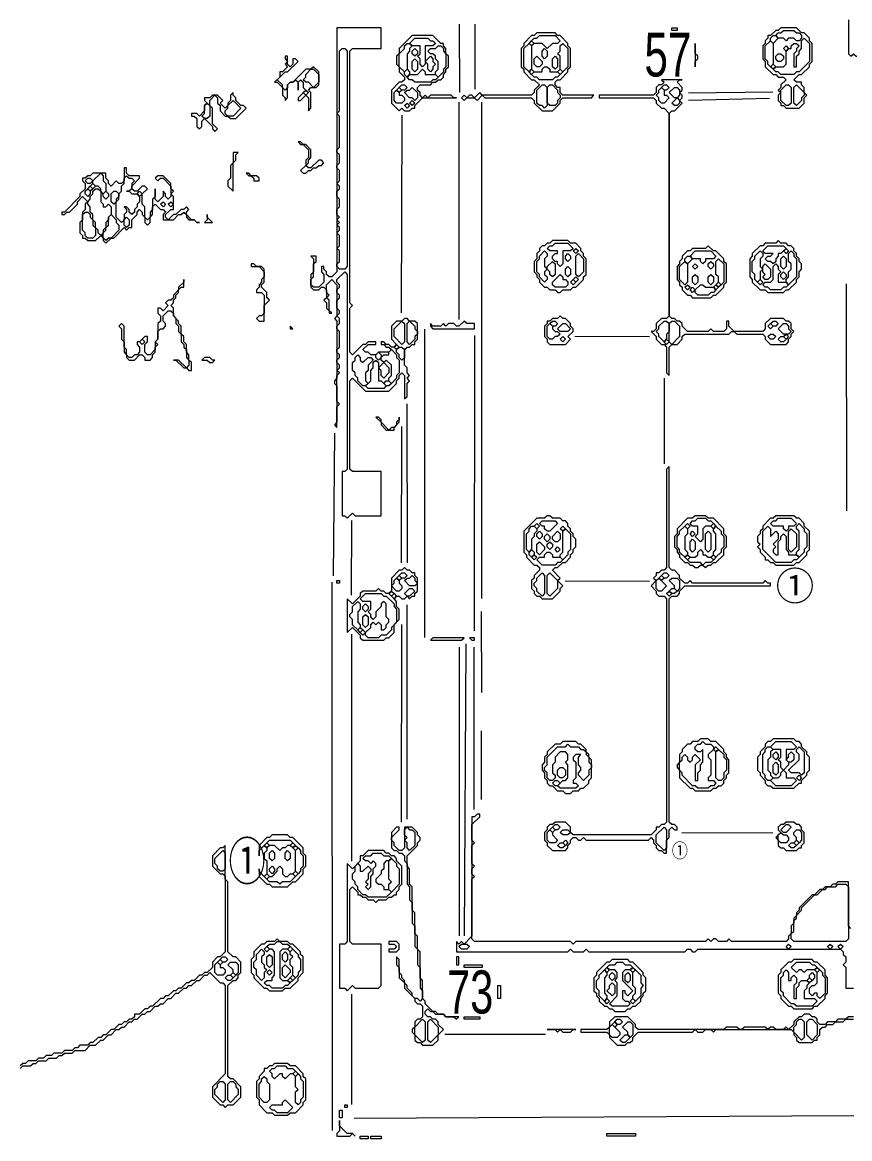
# Model space of a CAD drawing. Extents: x 10 to 1971, y 11 to 1392.
# Drawn here: x 317.8 to 636.5, y 372 to 802.1 of the extents above; entities that cross this region are included whole.
import ezdxf

# ---------------------------------------------------------------- set-up
doc = ezdxf.new("R2010")
doc.units = 0
for name, color, linetype, lineweight in [('OCR_TEXT', 6, 'Continuous', 0), ('TRACE_CURVE', 6, 'Continuous', 0), ('TRACE_STRAIGHT', 5, 'Continuous', 0), ('TRACE_TEXT_SYMBOL', 6, 'Continuous', 0)]:
    doc.layers.add(name, color=color, linetype=linetype, lineweight=lineweight)
doc.styles.add('wqy-unicode', font='wqy-unicode.lff')

msp = doc.modelspace()

# ---------------------------------------------------------------- linework, layer by layer
at = {"layer": 'TRACE_CURVE', "color": 6}
for points in [[(439, 800), (439, 706), (437, 704), (436, 704), (435, 705), (435, 706), (434, 707), (434, 708), (433, 708), (433, 706), (434, 705), (434, 702), (432, 700), (430, 700), (429, 701), (429, 703), (430, 704), (430, 709), (431, 710), (431, 712), (429, 712), (430, 711), (430, 706), (429, 705), (429, 700), (430, 699), (432, 699), (433, 700), (434, 700), (435, 699), (435, 696), (434, 695), (435, 694), (435, 692), (436, 691), (436, 690), (437, 690), (436, 691), (436, 695), (435, 696), (436, 697), (435, 698), (435, 701), (437, 703), (439, 701), (439, 689), (438, 688), (439, 687), (439, 665), (438, 664), (438, 663), (439, 662), (439, 648), (438, 647), (439, 646), (439, 654), (440, 655), (439, 656), (439, 666), (440, 667), (439, 668), (440, 669), (440, 670), (439, 671)], [(469, 679), (470, 680), (470, 686), (469, 687), (467, 687), (466, 688), (465, 688), (464, 687), (462, 687), (460, 685), (460, 680), (462, 678), (461, 677), (460, 677), (459, 678), (458, 678), (457, 679), (456, 679), (456, 678), (457, 678), (458, 677), (459, 677), (460, 676), (459, 675), (455, 675), (454, 674), (452, 674), (451, 675), (450, 675), (449, 676), (451, 678), (454, 678), (454, 679), (451, 679), (450, 678), (449, 678), (445, 674), (444, 675), (444, 692), (445, 693), (444, 694), (444, 791), (445, 792), (456, 792), (456, 800), (439, 800)], [(636, 803), (636, 790), (637, 789), (638, 790), (639, 789), (640, 789), (641, 790), (642, 789), (643, 790), (647, 790), (647, 791), (650, 794), (652, 794), (653, 795), (654, 794), (656, 794), (657, 795), (657, 802), (655, 804)], [(564, 780), (565, 779), (564, 778), (563, 778), (562, 777), (562, 775), (561, 774), (540, 774), (540, 773), (561, 773), (562, 772), (562, 771), (564, 769), (565, 769), (567, 767), (567, 689), (566, 688), (564, 688), (562, 686), (562, 684), (561, 683), (560, 683), (562, 681), (562, 680), (564, 678), (565, 678), (566, 677), (566, 667), (567, 666), (567, 677), (568, 678), (570, 678), (572, 680), (572, 681), (573, 682), (590, 682), (591, 683), (592, 683), (593, 682), (603, 682), (604, 681), (604, 680), (606, 678), (612, 678), (613, 679), (613, 680), (614, 681), (614, 682), (615, 683), (614, 684), (614, 686), (613, 687), (612, 687), (611, 688), (606, 688), (604, 686), (604, 684), (603, 683), (592, 683), (590, 685), (590, 687), (589, 687), (589, 684), (588, 683)], [(588, 683), (584, 683), (583, 684), (582, 683), (574, 683), (572, 685), (572, 686), (571, 687), (570, 687), (569, 688), (568, 688), (567, 689), (567, 767), (568, 768), (569, 768), (572, 771), (571, 772), (572, 773), (572, 774), (571, 775), (572, 776), (572, 777), (570, 779), (571, 780), (572, 780), (564, 780)], [(439, 671), (439, 672), (440, 673), (440, 674), (439, 675), (439, 676), (440, 677), (440, 683), (439, 684), (439, 685), (440, 686), (440, 688), (439, 689), (440, 690), (440, 691), (439, 692), (439, 695), (440, 696), (440, 697), (439, 698), (439, 699), (440, 700), (440, 701), (439, 702), (439, 703), (442, 706), (443, 705), (443, 630), (442, 629), (441, 629), (441, 612), (442, 612), (443, 611), (445, 613), (446, 612), (456, 612), (456, 629), (445, 629), (444, 630), (444, 664), (445, 665), (450, 660), (459, 660), (462, 663), (462, 664), (463, 665), (463, 666), (464, 667), (465, 666), (465, 657), (466, 658), (466, 663), (467, 664), (466, 665), (467, 666), (466, 667), (466, 669), (465, 670), (465, 676), (466, 677), (467, 677), (468, 678), (469, 678), (469, 679)], [(567, 631), (566, 630), (566, 592), (565, 591), (564, 591), (563, 590), (562, 590), (562, 589), (561, 588), (562, 587), (560, 585), (562, 583), (562, 582), (563, 581), (565, 581), (566, 580), (566, 494), (565, 493), (564, 493), (563, 492), (562, 492), (562, 491), (560, 489), (530, 489), (529, 490), (529, 492), (527, 494), (523, 494), (522, 493), (521, 493), (520, 492), (520, 491), (519, 490), (519, 487), (520, 486), (520, 485), (522, 483), (527, 483), (528, 484), (528, 485), (529, 486), (529, 487), (530, 488), (531, 488), (532, 487), (533, 487), (534, 488), (535, 487), (559, 487), (560, 488), (561, 487), (561, 486), (562, 485), (562, 484), (563, 483), (564, 483), (565, 482), (566, 482), (566, 487), (567, 488), (567, 491), (568, 492), (569, 491), (570, 491)], [(570, 491), (570, 492), (569, 493), (568, 493), (567, 494), (567, 580), (568, 581), (570, 581), (571, 582), (571, 583), (573, 585), (606, 585), (606, 586), (605, 586), (604, 587), (603, 586), (576, 586), (575, 587), (574, 586), (573, 586), (571, 588), (571, 589), (569, 591), (568, 591), (567, 592), (567, 631)], [(492, 486), (491, 487), (491, 493), (494, 496), (494, 497), (493, 497), (492, 496), (491, 496), (491, 450), (488, 447), (487, 448), (486, 447), (485, 448), (485, 444), (528, 444), (529, 445), (530, 444), (534, 444), (535, 445), (536, 444), (573, 444), (574, 445), (575, 445), (576, 444), (577, 444), (578, 445), (633, 445), (634, 444), (634, 443), (635, 442), (635, 440), (634, 439), (635, 438), (635, 430), (638, 430)], [(462, 492), (460, 490), (460, 484), (461, 483), (462, 483), (463, 482), (464, 482), (465, 481), (465, 479), (466, 478), (466, 470), (467, 469), (467, 464), (468, 463), (468, 455), (469, 454), (469, 446), (470, 445), (470, 439), (471, 438), (471, 430), (472, 429), (472, 426), (471, 425), (470, 426), (469, 426), (468, 427), (468, 428), (466, 430), (466, 431), (465, 432), (465, 433), (464, 434), (464, 435), (463, 436), (463, 441), (462, 442), (462, 439), (463, 438), (463, 434), (465, 432), (465, 430), (469, 426), (469, 425), (470, 424), (471, 424), (472, 423), (472, 419), (471, 418), (470, 418), (469, 417), (469, 415), (468, 414), (468, 413), (469, 412), (469, 410), (470, 409), (471, 409), (472, 408), (476, 408), (478, 410), (478, 412), (480, 414), (478, 416)], [(478, 416), (478, 417), (477, 418), (476, 418), (475, 419), (474, 419), (473, 420), (473, 421), (474, 422), (475, 421), (476, 421), (477, 420), (480, 420), (481, 419), (484, 419), (485, 418), (486, 419), (481, 419), (480, 420), (478, 420), (477, 421), (476, 421), (473, 424), (473, 425), (472, 426), (472, 433), (471, 434), (471, 444), (470, 445), (470, 450), (469, 451), (469, 459), (468, 460), (468, 469), (467, 470), (467, 476), (466, 477), (466, 481), (470, 485), (470, 486), (471, 487), (471, 488), (470, 489), (470, 490), (468, 492), (465, 492), (465, 484), (464, 483), (463, 483), (461, 485), (461, 486), (460, 487), (460, 488), (463, 491), (463, 492), (462, 492)], [(396, 485), (395, 484), (394, 484), (391, 481), (391, 477), (394, 474), (395, 474), (396, 473), (396, 444), (394, 442), (393, 442), (391, 440), (391, 438), (389, 436), (388, 436), (387, 435), (386, 435), (384, 433), (383, 433), (382, 432), (381, 432), (379, 430), (378, 430), (377, 429), (376, 429), (374, 427), (373, 427), (372, 426), (371, 426), (368, 423), (367, 423), (366, 422), (365, 422), (363, 420), (361, 420), (361, 419), (360, 418), (359, 418), (358, 417), (357, 417), (356, 416), (355, 416), (353, 414), (352, 414), (350, 412), (349, 412), (348, 411), (347, 411), (345, 409), (344, 409), (343, 408), (340, 408), (339, 407), (338, 407), (337, 406), (334, 406), (333, 405), (330, 405), (329, 404), (327, 404), (326, 403), (324, 403), (323, 402), (320, 402)], [(396, 431), (396, 397), (391, 392), (391, 388), (394, 385), (395, 385), (396, 384), (397, 385), (399, 385), (402, 388), (402, 392), (399, 395), (398, 395), (397, 396), (397, 431), (399, 433), (400, 433), (401, 434), (401, 435), (402, 436), (402, 440), (400, 442), (399, 442), (397, 444), (397, 471), (396, 472), (396, 485)], [(637, 453), (636, 454), (636, 471), (632, 471), (631, 470), (630, 470), (629, 469), (627, 469), (626, 468), (625, 468), (623, 466), (622, 466), (617, 461), (617, 460), (616, 459), (616, 458), (615, 457), (615, 455), (614, 454), (614, 451), (613, 450), (613, 449), (612, 448), (591, 448), (590, 449), (589, 448), (586, 448), (585, 449), (584, 449), (583, 448), (582, 449), (581, 448), (531, 448), (530, 447), (529, 448), (492, 448), (491, 449), (491, 472), (492, 473), (491, 474), (491, 476), (492, 477), (491, 478), (491, 485), (492, 486)], [(317, 399), (318, 400), (321, 400), (322, 401), (323, 401), (324, 402), (327, 402), (328, 403), (331, 403), (332, 404), (333, 404), (334, 405), (337, 405), (338, 406), (342, 406), (344, 408), (346, 408), (348, 410), (349, 410), (351, 412), (352, 412), (354, 414), (355, 414), (356, 415), (357, 415), (359, 417), (360, 417), (361, 418), (362, 418), (364, 420), (365, 420), (366, 421), (367, 421), (369, 423), (370, 423), (371, 424), (372, 424), (374, 426), (375, 426), (377, 428), (378, 428), (380, 430), (381, 430), (382, 431), (383, 431), (385, 433), (386, 433), (388, 435), (389, 435), (390, 436), (394, 432), (395, 432), (396, 431)], [(604, 415), (596, 415), (595, 414), (594, 414), (593, 415), (589, 415), (588, 414), (555, 414), (554, 415), (554, 416), (551, 419), (546, 419), (544, 417), (544, 415), (543, 414), (533, 414), (533, 413), (543, 413), (544, 412), (544, 411), (547, 408), (550, 408), (551, 409), (552, 409), (553, 410), (553, 411), (555, 413), (576, 413), (577, 414), (578, 413), (580, 413), (581, 414), (583, 414), (584, 413), (585, 414), (614, 414), (615, 413), (615, 412), (616, 411), (616, 410), (617, 409), (622, 409), (623, 410), (624, 410), (624, 411), (625, 412), (625, 414), (626, 415), (627, 415), (628, 416), (630, 416), (631, 417), (634, 417), (635, 418), (638, 418)], [(638, 419), (636, 419), (635, 418), (632, 418), (631, 417), (628, 417), (627, 416), (625, 416), (624, 417), (624, 418), (623, 419), (622, 419), (621, 420), (619, 420), (618, 419), (617, 419), (615, 417), (615, 416), (613, 414), (612, 415), (611, 414), (608, 414), (607, 415), (606, 415), (605, 414), (604, 415)], [(320, 402), (319, 401), (318, 401), (317, 400)]]:
    msp.add_lwpolyline(points, dxfattribs=at)
for points in [[(440, 791), (441, 792), (442, 792), (443, 791), (443, 708), (442, 707), (440, 707), (439, 708), (439, 709), (440, 710), (440, 714), (439, 715), (440, 716), (440, 720), (439, 721), (440, 722), (440, 723), (439, 724), (440, 725), (439, 726), (440, 727), (439, 728), (439, 730), (440, 731), (440, 734), (439, 735), (439, 737), (440, 738), (440, 739), (439, 740), (440, 741), (440, 745), (439, 746), (439, 747), (440, 748), (440, 751), (439, 752), (439, 753), (440, 754), (440, 766), (439, 767), (440, 768)], [(563, 776), (564, 777), (565, 776), (565, 774), (566, 774), (567, 773), (565, 771), (564, 771), (563, 772), (563, 773), (562, 774), (563, 775)], [(564, 777), (565, 778), (566, 778), (567, 777), (566, 776), (565, 776)], [(569, 777), (570, 777), (571, 776), (571, 774), (570, 773), (569, 773), (567, 775)], [(570, 773), (571, 772), (571, 771), (570, 770), (569, 770), (568, 771)], [(464, 687), (465, 686), (465, 679), (464, 678), (461, 681), (461, 684)], [(466, 686), (467, 687), (469, 685), (469, 684), (470, 683), (470, 682), (469, 681), (469, 680), (467, 678), (466, 679)], [(565, 687), (566, 687), (567, 686), (567, 683), (566, 682), (566, 680), (565, 679), (563, 681), (563, 682), (562, 683), (563, 684), (563, 685)], [(567, 686), (568, 687), (569, 687), (571, 685), (571, 681), (568, 678), (567, 679)], [(605, 685), (606, 686), (607, 685), (606, 684)], [(606, 686), (607, 687), (608, 687), (609, 686), (608, 685), (607, 685)], [(611, 686), (612, 686), (613, 685), (613, 684), (614, 683), (613, 682), (611, 682), (609, 684)], [(565, 679), (566, 680), (567, 679), (566, 678)], [(605, 681), (606, 682), (607, 682), (608, 681), (607, 680), (606, 680)], [(609, 680), (610, 681), (611, 681), (612, 680), (611, 679), (610, 679)], [(611, 681), (612, 682), (613, 681), (612, 680)], [(459, 675), (460, 676), (462, 674), (462, 673), (463, 672), (463, 667), (462, 666), (462, 665), (460, 663), (459, 664), (459, 665), (460, 666), (460, 670), (458, 672), (457, 671), (456, 672), (456, 673), (457, 674), (459, 674)], [(461, 677), (462, 678), (463, 677), (462, 676)], [(462, 676), (463, 677), (464, 677), (465, 676), (465, 673), (464, 672), (463, 673), (463, 674), (462, 675)], [(446, 673), (447, 674), (448, 673), (448, 672), (449, 671), (451, 673), (452, 673), (453, 672), (451, 670), (451, 668), (450, 667), (450, 664), (451, 663), (450, 662), (449, 662), (447, 664), (447, 665), (446, 666), (446, 667), (445, 668), (445, 671), (446, 672)], [(453, 671), (454, 672), (455, 671), (455, 664), (456, 664), (458, 662), (457, 661), (451, 661), (450, 662), (452, 664), (452, 668), (453, 669)], [(454, 674), (455, 675), (456, 674), (456, 673), (455, 672), (454, 673)], [(457, 671), (459, 669), (459, 667), (457, 665), (456, 666), (456, 668), (455, 669)], [(457, 663), (458, 664), (459, 664), (460, 663), (459, 662), (458, 662)], [(564, 589), (565, 590), (566, 590), (567, 589), (566, 588), (565, 588)], [(562, 587), (563, 588), (566, 585), (564, 583), (563, 583), (562, 584)], [(563, 588), (564, 589), (565, 588), (564, 587)], [(567, 587), (568, 588), (570, 588), (571, 587), (571, 584), (570, 583), (569, 584), (569, 585)], [(566, 582), (567, 583), (568, 582), (567, 581)], [(567, 583), (568, 584), (569, 584), (570, 583), (569, 582), (568, 582)], [(465, 491), (466, 492), (467, 491), (468, 491), (469, 490), (469, 485), (467, 483), (466, 484), (466, 486), (465, 487), (466, 488), (465, 489)], [(520, 490), (521, 491), (522, 490), (522, 489), (524, 487), (523, 486), (521, 486), (520, 487)], [(521, 491), (522, 492), (523, 491), (522, 490)], [(522, 492), (523, 493), (524, 493), (525, 492), (524, 491), (523, 491)], [(525, 490), (526, 491), (528, 491), (529, 490), (528, 489), (526, 489)], [(565, 492), (566, 491), (566, 484), (565, 483), (562, 486), (562, 489)], [(526, 486), (527, 487), (528, 486), (527, 485)], [(395, 483), (396, 482), (396, 476), (395, 475), (394, 475), (393, 476), (393, 477), (392, 478), (392, 480)], [(524, 485), (525, 486), (526, 486), (527, 485), (526, 484), (525, 484)], [(631, 469), (632, 470), (635, 470), (636, 469), (636, 449), (635, 448), (615, 448), (614, 449), (614, 451), (615, 452), (615, 456), (616, 457), (616, 458), (618, 460), (618, 461), (623, 466), (624, 466), (626, 468), (627, 468), (628, 469)], [(486, 446), (487, 447), (489, 447), (490, 446), (489, 445), (487, 445)], [(612, 446), (613, 447), (614, 446), (613, 445)], [(628, 446), (629, 447), (630, 446), (629, 445)], [(632, 446), (633, 447), (634, 446), (633, 445)], [(392, 439), (393, 440), (394, 439), (394, 438), (395, 438), (396, 437), (396, 436), (395, 435), (393, 435), (392, 436)], [(393, 440), (394, 441), (395, 440), (394, 439)], [(394, 441), (395, 442), (396, 442), (397, 441), (396, 440), (395, 440)], [(397, 439), (398, 440), (400, 440), (401, 439), (401, 436), (400, 435), (399, 436), (399, 437)], [(396, 434), (397, 435), (398, 435), (399, 434), (398, 433), (397, 433)], [(398, 435), (399, 436), (400, 435), (399, 434)], [(472, 418), (473, 417), (473, 410), (472, 409), (469, 412), (469, 415)], [(474, 417), (475, 418), (478, 415), (478, 412), (475, 409), (474, 410)], [(546, 417), (547, 418), (548, 418), (549, 417), (548, 416), (547, 416)], [(616, 417), (617, 418), (618, 418), (619, 417), (619, 411), (618, 410), (615, 413), (615, 415), (616, 416)], [(620, 417), (621, 418), (622, 418), (624, 416), (624, 412), (622, 410), (620, 412)], [(544, 415), (545, 416), (548, 413), (548, 412), (547, 411), (545, 411), (544, 412)], [(545, 416), (546, 417), (547, 416), (546, 415)], [(551, 417), (552, 417), (553, 416), (553, 412), (552, 411), (551, 412), (551, 413), (549, 415)], [(550, 412), (551, 412), (552, 411), (550, 409), (549, 409), (548, 410)], [(393, 393), (394, 394), (395, 394), (396, 393), (396, 387), (395, 386), (392, 389), (392, 391), (393, 392)], [(397, 393), (398, 394), (399, 394), (400, 393), (400, 392), (401, 391), (401, 389), (398, 386), (397, 387)]]:
    msp.add_lwpolyline(points, close=True, dxfattribs=at)
at = {"layer": 'TRACE_STRAIGHT', "color": 5}
for p, q in [((486.08, 801.38), (486.19, 775.12)), ((492.07, 801.38), (492.08, 776.37)), ((574.36, 774.92), (606.87, 775.37)), ((486.08, 687.62), (486.11, 771.38)), ((494.7, 771.38), (494.71, 580.12)), ((574.36, 772.11), (605.65, 772.83)), ((463.93, 690.12), (464.08, 766.38)), ((635.2, 701.38), (635.31, 613.87)), ((472.89, 565.12), (472.89, 683.88)), ((491.99, 567.62), (492.06, 681.38)), ((530.62, 681.14), (559.38, 681.09)), ((565, 665), (565, 632)), ((465.94, 655.13), (466.04, 593.87)), ((463.88, 593.87), (463.96, 646.38)), ((437.65, 588.85), (438.2, 643.87)), ((444.66, 581.37), (444.7, 610.12)), ((437.03, 586.38), (437.15, 375.12)), ((526.87, 586.94), (559.38, 586.81)), ((465.98, 577.63), (465.98, 495.12)), ((494.59, 575.13), (494.67, 543.87)), ((463.89, 493.88), (463.95, 570.13)), ((444.69, 478.87), (444.7, 566.37)), ((486.09, 561.38), (486.1, 450.12)), ((488.15, 450.12), (488.73, 562.62)), ((491.82, 498.87), (491.84, 561.38)), ((494.67, 502.62), (494.7, 529.14)), ((571.87, 489.88), (606.88, 489.98)), ((444.68, 385.12), (444.72, 427.63)), ((480.62, 412.28), (519.38, 412.3)), ((445.64, 379.85), (638.15, 380.94))]:
    msp.add_line(p, q, dxfattribs=at)
at = {"layer": 'TRACE_TEXT_SYMBOL', "color": 6}
for points in [[(568, 800), (570, 800), (570, 799), (568, 799)], [(610, 800), (609, 799), (608, 799), (606, 797), (605, 797), (605, 796), (604, 795), (604, 794), (603, 793), (603, 788), (604, 787), (604, 785), (607, 782), (608, 782), (609, 781), (611, 781), (612, 780), (610, 778), (610, 777), (609, 776), (610, 775), (609, 774), (609, 772), (610, 771), (610, 770), (611, 770), (612, 769), (617, 769), (619, 771), (619, 773), (620, 774), (619, 775), (619, 777), (618, 778), (618, 779), (616, 779), (615, 780), (617, 782), (618, 782), (621, 785), (621, 786), (622, 787), (622, 794), (621, 795), (621, 796), (619, 798), (618, 798), (616, 800)], [(468, 797), (463, 792), (463, 790), (462, 789), (462, 786), (463, 785), (463, 783), (465, 781), (465, 780), (464, 779), (463, 779), (460, 776), (460, 771), (463, 768), (464, 769), (465, 768), (467, 768), (468, 769), (469, 769), (469, 770), (472, 773), (485, 773), (484, 773), (483, 774), (475, 774), (474, 773), (473, 774), (472, 773), (471, 774), (471, 775), (470, 776), (470, 777), (471, 778), (475, 778), (476, 779), (477, 779), (478, 780), (479, 780), (480, 781), (480, 782), (481, 783), (481, 784), (482, 785), (482, 789), (481, 790), (481, 792), (480, 793), (480, 794), (479, 794), (476, 797)], [(469, 796), (474, 796), (475, 795), (476, 795), (477, 794), (476, 793), (473, 793), (473, 786), (472, 785), (471, 786), (471, 788), (470, 789), (471, 790), (471, 793), (468, 793), (467, 794)], [(516, 798), (515, 797), (514, 797), (511, 794), (511, 793), (510, 792), (510, 785), (511, 784), (511, 783), (514, 780), (515, 780), (517, 778), (515, 776), (515, 775), (514, 774), (495, 774), (494, 775), (492, 773), (491, 774), (490, 774), (489, 773), (488, 774), (487, 773), (488, 772), (489, 773), (492, 773), (493, 772), (495, 774), (496, 773), (514, 773), (515, 772), (515, 771), (518, 768), (522, 768), (525, 771), (525, 772), (526, 773), (537, 773), (538, 774), (526, 774), (525, 775), (525, 777), (524, 777), (523, 778), (523, 779), (524, 780), (525, 780), (528, 783), (528, 784), (529, 785), (529, 792), (528, 793), (528, 794), (525, 797), (524, 797), (523, 798)], [(516, 796), (517, 797), (523, 797), (525, 795), (524, 794), (522, 794), (520, 792), (518, 794), (515, 794), (514, 795), (515, 796)], [(606, 796), (607, 797), (608, 797), (609, 796), (607, 794), (606, 795)], [(618, 795), (619, 796), (621, 794), (621, 787), (617, 783), (616, 783), (615, 782), (610, 782), (609, 783), (608, 783), (607, 784), (608, 785), (611, 785), (612, 786), (612, 791), (613, 792), (614, 792), (614, 793), (615, 794), (616, 794), (617, 793), (616, 792), (616, 791), (615, 790), (615, 785), (616, 785), (616, 789), (617, 790), (617, 791), (618, 792)], [(610, 798), (611, 799), (615, 799), (616, 798), (617, 798), (618, 797), (618, 796), (617, 795), (616, 795), (615, 796), (613, 796), (612, 795), (611, 796), (609, 796), (608, 797), (609, 798)], [(465, 793), (466, 794), (467, 794), (468, 793), (467, 792), (467, 791), (466, 790), (466, 784), (465, 783), (463, 785), (463, 790), (465, 792)], [(468, 791), (469, 792), (470, 791), (470, 790), (469, 789), (468, 790)], [(477, 792), (478, 793), (479, 793), (480, 792), (480, 791), (481, 790), (481, 785), (480, 784), (480, 783), (478, 781), (477, 782), (477, 783), (478, 784), (478, 787), (477, 788), (477, 789), (476, 790), (475, 790), (474, 791), (475, 792)], [(513, 794), (514, 793), (514, 784), (513, 783), (511, 785), (511, 792)], [(513, 794), (514, 795), (515, 794), (514, 793)], [(518, 791), (519, 792), (520, 791), (520, 789), (519, 788), (518, 789)], [(525, 793), (526, 794), (528, 792), (528, 785), (526, 783), (525, 784), (525, 789), (524, 790), (525, 791)], [(577, 794), (577, 785), (577, 787), (578, 788), (578, 789), (577, 790)], [(606, 795), (607, 794), (607, 786), (606, 785), (605, 786), (605, 787), (604, 788), (604, 793)], [(611, 792), (612, 793), (613, 792), (612, 791)], [(419, 789), (419, 788), (420, 787), (419, 786), (420, 785), (418, 783), (417, 783), (417, 781), (415, 779), (416, 779), (418, 777), (418, 774), (419, 773), (419, 772), (420, 773), (420, 778), (421, 779), (422, 779), (423, 780), (424, 779), (424, 776), (424, 779), (425, 780), (426, 779), (426, 777), (427, 776), (424, 773), (424, 772), (425, 772), (427, 774), (428, 773), (428, 768), (429, 769), (429, 775), (428, 776), (429, 777), (431, 777), (432, 778), (432, 783), (430, 785), (429, 784), (427, 784), (422, 779), (421, 779), (420, 778), (420, 777), (419, 776), (418, 777), (418, 778), (416, 780), (419, 783), (420, 783), (424, 787), (423, 788), (422, 788), (422, 786), (421, 785), (420, 786), (420, 789)], [(468, 787), (469, 788), (470, 787), (470, 784), (469, 783), (468, 784)], [(475, 789), (476, 788), (476, 787), (477, 786), (476, 785), (476, 784), (475, 783), (474, 784), (474, 786), (473, 787)], [(515, 788), (516, 789), (518, 787), (518, 786), (517, 785), (516, 785), (515, 786)], [(522, 788), (523, 789), (524, 788), (524, 785), (523, 784), (522, 785)], [(608, 789), (609, 790), (610, 790), (611, 789), (611, 788), (610, 787), (609, 787), (608, 788)], [(429, 784), (430, 784), (432, 782), (432, 779), (430, 777), (428, 779), (427, 779), (426, 780), (427, 781), (427, 782)], [(465, 783), (466, 784), (467, 783), (467, 782), (466, 781), (465, 782)], [(472, 784), (473, 783), (473, 782), (477, 782), (478, 781), (477, 780), (476, 780), (475, 779), (469, 779), (468, 780), (467, 780), (466, 781), (467, 782), (470, 782)], [(513, 783), (514, 784), (515, 783), (514, 782)], [(518, 784), (519, 785), (520, 785), (521, 784), (521, 783), (524, 783), (525, 782), (524, 781), (523, 781), (522, 780), (517, 780), (516, 781), (515, 781), (514, 782), (515, 783), (518, 783)], [(524, 783), (525, 784), (526, 783), (525, 782)], [(606, 785), (607, 786), (608, 785), (607, 784)], [(399, 775), (398, 774), (398, 772), (397, 771), (397, 770), (396, 769), (394, 771), (395, 772), (393, 774), (391, 774), (390, 773), (388, 773), (388, 772), (389, 771), (388, 770), (388, 768), (386, 766), (385, 767), (383, 767), (383, 766), (384, 766), (385, 765), (385, 762), (386, 761), (387, 762), (387, 764), (388, 765), (391, 762), (391, 761), (392, 760), (393, 761), (391, 763), (391, 769), (390, 770), (390, 772), (392, 774), (393, 773), (393, 771), (394, 770), (394, 768), (396, 766), (397, 766), (398, 765), (400, 765), (404, 769), (403, 770), (402, 770), (400, 772), (400, 773), (399, 774)], [(426, 775), (427, 776), (428, 775), (427, 774)], [(461, 775), (462, 776), (463, 775), (463, 774), (464, 774), (465, 773), (465, 772), (464, 771), (462, 771), (461, 772)], [(462, 776), (463, 777), (464, 776), (463, 775)], [(463, 777), (464, 778), (465, 778), (466, 777), (465, 776), (464, 776)], [(467, 776), (468, 777), (470, 775), (470, 773), (469, 772), (468, 773), (467, 773), (465, 775), (466, 776)], [(518, 778), (519, 778), (520, 777), (520, 770), (519, 769), (518, 770), (517, 770), (516, 771), (516, 776)], [(520, 777), (521, 778), (522, 778), (524, 776), (524, 775), (525, 774), (525, 773), (524, 772), (524, 771), (523, 770), (521, 770), (520, 771)], [(612, 778), (613, 778), (614, 777), (614, 771), (613, 770), (612, 770), (610, 772), (610, 776)], [(615, 777), (616, 778), (619, 775), (619, 774), (618, 773), (618, 772), (616, 770), (615, 771)], [(388, 770), (389, 771), (390, 770), (390, 766), (389, 765), (388, 765), (387, 766), (388, 767)], [(399, 772), (402, 769), (399, 766), (397, 766), (396, 767), (396, 768), (397, 769), (397, 770)], [(465, 770), (466, 771), (467, 770), (466, 769)], [(467, 771), (468, 772), (469, 771), (468, 770)], [(424, 756), (425, 755), (426, 755), (428, 753), (428, 750), (427, 749), (427, 747), (425, 745), (426, 744), (427, 744), (428, 745), (429, 745), (430, 746), (431, 746), (432, 747), (433, 747), (434, 748), (433, 749), (432, 749), (429, 746), (428, 746), (427, 747), (428, 748), (428, 749), (429, 750), (429, 753), (427, 755), (426, 755), (425, 756)], [(399, 752), (399, 748), (398, 747), (398, 742), (397, 741), (397, 739), (399, 737), (399, 748), (400, 749), (400, 751), (401, 752)], [(342, 741), (343, 742), (344, 742), (345, 741), (344, 740), (343, 740)], [(344, 739), (345, 740), (346, 739), (345, 738)], [(348, 744), (349, 743), (349, 741), (350, 740), (350, 737), (349, 736), (348, 737), (348, 738), (347, 739), (346, 739), (345, 740), (345, 741)], [(357, 742), (358, 743), (359, 742), (360, 742), (361, 741), (360, 740), (360, 738), (359, 737), (358, 737), (359, 737), (360, 736), (362, 736), (363, 735), (363, 733), (362, 732), (362, 731), (361, 730), (361, 729), (360, 728), (359, 729), (359, 730), (358, 731), (357, 731), (358, 730), (358, 729), (357, 728), (357, 726), (356, 725), (354, 727), (354, 733), (355, 734), (355, 736), (356, 737), (356, 739), (357, 740)], [(404, 744), (405, 743), (406, 743), (407, 742), (407, 741), (409, 741), (409, 742), (408, 743), (406, 743), (405, 744)], [(342, 737), (343, 738), (344, 737), (344, 736), (343, 735), (342, 736)], [(343, 738), (344, 739), (345, 738), (344, 737)], [(345, 737), (346, 738), (347, 738), (348, 737), (348, 733), (349, 732), (349, 731), (350, 731), (351, 732), (352, 731), (352, 728), (351, 727), (351, 726), (350, 725), (350, 723), (349, 722), (349, 721), (348, 720), (347, 721), (347, 722), (346, 723), (346, 725), (345, 726), (345, 728), (344, 729), (344, 731), (343, 732), (343, 733), (344, 734), (344, 735), (345, 736)], [(349, 736), (350, 737), (351, 736), (351, 735), (350, 734), (349, 735)], [(352, 736), (353, 737), (354, 737), (355, 736), (355, 735), (354, 734), (354, 733), (353, 732), (352, 733)], [(362, 736), (363, 737), (364, 736), (363, 735)], [(371, 732), (372, 733), (373, 732), (372, 731)], [(374, 732), (375, 733), (376, 732), (375, 731)], [(341, 728), (342, 729), (343, 729), (344, 728), (344, 727), (345, 726), (345, 724), (346, 723), (346, 720), (345, 719), (343, 719), (342, 720), (342, 721), (341, 722)], [(351, 727), (352, 728), (354, 726), (354, 725), (355, 724), (355, 722), (352, 719), (351, 719), (350, 718), (349, 719), (349, 721), (350, 722), (350, 723), (351, 724)], [(357, 726), (358, 727), (359, 726), (359, 724), (358, 723), (357, 724)], [(389, 728), (389, 726), (388, 725), (391, 725), (389, 727)], [(522, 718), (521, 717), (520, 717), (519, 716), (518, 716), (517, 715), (517, 714), (516, 713), (516, 711), (515, 710), (515, 706), (516, 705), (516, 704), (517, 703), (517, 702), (519, 700), (520, 700), (521, 699), (523, 699), (524, 698), (525, 698), (526, 699), (529, 699), (530, 700), (531, 700), (534, 703), (534, 704), (535, 705), (535, 711), (534, 712), (534, 713), (533, 714), (533, 715), (531, 717), (529, 717), (528, 718)], [(519, 714), (520, 713), (520, 712), (519, 711), (519, 708), (520, 707), (519, 706), (519, 705), (520, 704), (520, 703), (519, 702), (517, 704), (517, 705), (516, 706), (516, 710), (517, 711), (517, 712)], [(522, 716), (523, 717), (528, 717), (530, 715), (529, 714), (526, 714), (526, 709), (525, 708), (524, 709), (524, 710), (523, 710), (522, 711), (522, 712), (523, 713), (524, 713), (524, 714), (521, 714), (520, 715), (521, 716)], [(530, 714), (531, 715), (532, 714), (531, 713)], [(582, 716), (581, 715), (576, 715), (575, 714), (574, 714), (572, 712), (572, 711), (571, 710), (571, 709), (570, 708), (570, 703), (571, 702), (571, 701), (572, 700), (572, 699), (574, 697), (575, 697), (576, 696), (583, 696), (584, 697), (585, 697), (588, 700), (588, 701), (589, 702), (589, 709), (588, 710), (588, 711), (585, 714), (584, 714)], [(577, 714), (583, 714), (585, 712), (584, 711), (581, 711), (581, 710), (580, 709), (579, 710), (579, 711), (576, 711), (575, 712)], [(609, 718), (608, 717), (604, 717), (603, 716), (602, 716), (599, 713), (599, 712), (598, 711), (598, 704), (599, 703), (599, 702), (602, 699), (604, 699), (605, 698), (611, 698), (612, 699), (613, 699), (616, 702), (616, 703), (617, 704), (617, 706), (618, 707), (618, 709), (617, 710), (617, 711), (616, 712), (616, 713), (615, 714), (615, 715), (614, 716), (613, 716), (612, 717), (610, 717)], [(602, 714), (603, 713), (603, 712), (602, 711), (602, 708), (603, 707), (602, 706), (602, 703), (601, 702), (600, 703), (600, 705), (599, 706), (599, 710), (600, 711), (600, 712)], [(605, 716), (611, 716), (612, 715), (610, 713), (609, 713), (609, 712), (608, 711), (608, 710), (607, 709), (606, 710), (605, 710), (604, 711), (605, 712), (606, 712), (607, 713), (604, 713), (603, 714)], [(611, 714), (612, 715), (613, 714), (612, 713)], [(613, 713), (614, 714), (615, 713), (615, 712), (616, 711), (616, 704), (613, 701), (612, 702), (612, 703), (613, 704), (613, 706), (614, 707), (614, 709), (613, 710)], [(522, 710), (523, 709), (523, 705), (522, 704), (521, 705), (521, 706), (520, 707), (520, 708)], [(527, 712), (528, 713), (529, 712), (529, 711), (528, 710), (527, 711)], [(531, 712), (532, 713), (534, 711), (534, 706), (532, 704), (531, 705)], [(573, 710), (574, 709), (574, 702), (573, 701), (571, 703), (571, 708)], [(573, 711), (574, 712), (575, 712), (576, 711), (574, 709), (573, 710)], [(582, 709), (583, 710), (584, 709), (584, 708), (583, 707), (582, 708)], [(585, 710), (586, 711), (588, 709), (588, 702), (587, 701), (586, 702), (586, 704), (585, 705)], [(610, 711), (611, 712), (612, 711), (612, 708), (611, 707), (610, 708)], [(406, 709), (406, 708), (409, 708), (411, 706), (411, 704), (410, 703), (410, 702), (409, 701), (409, 700), (408, 699), (408, 698), (410, 698), (411, 697), (411, 690), (410, 689), (409, 689), (408, 688), (409, 687), (411, 687), (411, 693), (413, 695), (412, 696), (412, 698), (410, 700), (410, 701), (411, 702), (411, 707), (410, 708), (408, 708), (407, 709)], [(527, 707), (528, 708), (529, 707), (529, 705), (528, 704), (527, 705)], [(576, 708), (577, 709), (578, 708), (577, 707)], [(607, 708), (608, 709), (609, 708), (609, 707), (610, 706), (609, 705), (609, 702), (612, 702), (613, 701), (612, 700), (611, 700), (610, 699), (606, 699), (605, 700), (604, 700), (603, 701), (604, 702), (606, 702), (607, 703)], [(603, 708), (604, 709), (606, 707), (606, 704), (605, 703), (604, 703), (603, 704), (604, 705), (603, 706)], [(610, 705), (611, 706), (612, 705), (612, 704), (611, 703), (610, 704)], [(525, 705), (526, 704), (526, 703), (527, 703), (528, 702), (528, 701), (527, 700), (523, 700), (522, 701), (522, 702)], [(529, 702), (530, 703), (531, 702), (530, 701)], [(530, 703), (531, 704), (532, 703), (531, 702)], [(576, 704), (577, 705), (578, 704), (578, 702), (577, 701), (576, 702)], [(582, 704), (583, 705), (584, 704), (584, 702), (583, 701), (582, 702)], [(585, 701), (586, 702), (587, 701), (586, 700)], [(601, 702), (602, 703), (603, 702), (602, 701)], [(573, 700), (574, 701), (575, 700), (574, 699)], [(575, 699), (576, 700), (577, 699), (576, 698)], [(579, 701), (580, 701), (581, 700), (584, 700), (585, 699), (584, 698), (583, 698), (582, 697), (578, 697), (577, 698), (577, 699)], [(584, 700), (585, 701), (586, 700), (585, 699)], [(525, 689), (524, 688), (522, 688), (521, 687), (520, 687), (520, 686), (519, 685), (519, 681), (520, 680), (520, 679), (521, 678), (527, 678), (529, 680), (528, 681), (530, 683), (530, 684), (529, 685), (529, 686), (527, 688), (526, 688)], [(421, 685), (421, 684), (422, 684)], [(488, 687), (486, 685), (485, 685), (484, 686), (482, 686), (481, 685), (480, 686), (479, 685), (476, 685), (475, 686), (475, 685), (476, 684), (492, 684), (492, 686), (489, 686)], [(520, 685), (521, 686), (522, 685), (522, 684), (523, 683), (524, 683), (525, 682), (524, 681), (523, 681), (522, 680), (521, 680), (520, 681)], [(521, 686), (522, 687), (523, 687), (524, 686), (523, 685), (522, 685)], [(526, 686), (527, 686), (529, 684), (528, 683), (525, 683), (524, 684)], [(363, 679), (364, 680), (365, 679), (364, 678)], [(525, 680), (526, 681), (527, 680), (526, 679)], [(388, 673), (387, 672), (389, 672), (390, 671), (391, 671), (392, 672), (391, 672), (390, 673)], [(454, 650), (456, 648), (456, 647), (458, 645), (461, 645), (461, 646), (463, 648), (463, 650), (463, 649), (462, 648), (462, 647), (461, 646), (460, 646), (459, 645), (456, 648), (456, 649), (455, 650)], [(520, 612), (519, 611), (516, 611), (511, 606), (511, 598), (512, 597), (512, 596), (515, 593), (516, 593), (517, 592), (517, 591), (515, 589), (515, 588), (514, 587), (514, 584), (515, 583), (515, 582), (516, 581), (517, 581), (518, 580), (522, 580), (525, 583), (525, 584), (526, 585), (524, 587), (525, 588), (522, 591), (523, 592), (524, 592), (526, 594), (527, 594), (529, 596), (529, 597), (530, 598), (530, 599), (531, 600), (531, 603), (530, 604), (530, 605), (529, 606), (529, 607), (528, 608), (528, 609), (527, 610), (526, 610), (525, 611), (522, 611), (521, 612)], [(577, 612), (576, 611), (574, 611), (570, 607), (570, 605), (569, 604), (569, 600), (570, 599), (570, 598), (571, 597), (571, 596), (573, 594), (574, 594), (575, 593), (576, 593), (577, 592), (578, 592), (579, 593), (580, 593), (581, 592), (582, 593), (583, 593), (584, 594), (585, 594), (588, 597), (588, 599), (589, 600), (589, 604), (588, 605), (588, 607), (584, 611), (582, 611), (581, 612)], [(577, 610), (578, 611), (581, 611), (582, 610), (583, 610), (584, 609), (583, 608), (581, 608), (580, 607), (580, 603), (579, 602), (577, 604), (578, 605), (578, 608), (576, 608), (575, 609), (576, 610)], [(608, 612), (607, 611), (606, 611), (603, 608), (603, 607), (602, 606), (602, 605), (601, 604), (601, 602), (602, 601), (601, 600), (602, 599), (602, 598), (604, 596), (604, 595), (605, 595), (606, 594), (607, 594), (608, 593), (615, 593), (616, 594), (617, 594), (620, 597), (620, 598), (621, 599), (621, 606), (619, 608), (619, 609), (617, 611), (616, 611), (615, 612)], [(608, 610), (609, 611), (614, 611), (616, 609), (615, 608), (613, 608), (613, 607), (612, 606), (611, 607), (611, 608), (607, 608), (606, 609), (607, 610)], [(513, 607), (514, 608), (515, 608), (516, 607), (516, 606), (515, 605), (515, 604), (514, 603), (514, 599), (513, 598), (512, 599), (512, 605), (513, 606)], [(515, 608), (516, 609), (517, 608), (516, 607)], [(517, 609), (518, 610), (523, 610), (524, 609), (521, 606), (520, 606), (519, 607), (519, 608), (518, 608)], [(525, 607), (526, 608), (527, 607), (526, 606)], [(526, 606), (527, 607), (529, 605), (529, 599), (528, 598), (528, 597), (526, 595), (525, 596), (525, 597), (526, 598)], [(573, 608), (574, 607), (574, 605), (573, 604), (573, 599), (574, 598), (574, 597), (573, 596), (571, 598), (571, 599), (570, 600), (570, 604), (571, 605), (571, 606)], [(573, 608), (574, 609), (575, 608), (574, 607)], [(583, 608), (584, 609), (585, 608), (584, 607)], [(584, 607), (585, 608), (587, 606), (587, 605), (588, 604), (588, 600), (587, 599), (587, 598), (585, 596), (584, 597), (584, 598), (585, 599), (585, 605), (584, 606)], [(605, 608), (606, 607), (606, 604), (608, 606), (609, 605), (609, 603), (607, 601), (608, 600), (607, 599), (607, 598), (608, 597), (609, 597), (609, 602), (610, 603), (610, 604), (611, 605), (612, 604), (612, 599), (613, 598), (613, 597), (616, 597), (617, 596), (616, 595), (615, 595), (614, 594), (608, 594), (603, 599), (603, 606)], [(613, 606), (614, 607), (616, 605), (616, 600), (614, 598), (613, 599)], [(616, 608), (617, 609), (619, 607), (619, 606), (620, 605), (620, 600), (619, 599), (619, 598), (617, 596), (616, 597), (616, 598), (617, 599), (617, 606), (616, 607)], [(516, 605), (517, 606), (518, 605), (518, 604), (517, 603), (516, 604)], [(519, 604), (520, 605), (521, 604), (521, 603), (520, 602), (519, 603)], [(524, 606), (525, 605), (525, 603), (524, 602), (523, 602), (522, 603), (522, 604)], [(575, 605), (576, 606), (577, 605), (576, 604)], [(575, 602), (576, 603), (577, 602), (577, 599), (576, 598), (575, 599)], [(581, 605), (582, 606), (583, 605), (583, 599), (582, 598), (581, 599)], [(513, 598), (514, 599), (515, 598), (515, 597), (514, 596), (513, 597)], [(516, 601), (517, 602), (519, 600), (519, 599), (517, 597), (516, 598)], [(519, 597), (520, 598), (521, 598), (522, 597), (522, 596), (525, 596), (526, 595), (525, 594), (524, 594), (523, 593), (518, 593), (516, 595), (517, 596), (519, 596)], [(520, 601), (521, 602), (522, 601), (522, 600), (521, 599), (520, 600)], [(523, 599), (524, 600), (525, 599), (524, 598)], [(578, 598), (579, 599), (580, 598), (580, 597), (581, 597), (582, 596), (583, 596), (584, 595), (583, 594), (581, 594), (580, 593), (579, 594), (575, 594), (574, 595), (575, 596), (577, 596), (578, 597)], [(514, 596), (515, 597), (516, 596), (515, 595)], [(573, 596), (574, 597), (575, 596), (574, 595)], [(583, 596), (584, 597), (585, 596), (584, 595)], [(465, 592), (464, 591), (463, 591), (460, 588), (460, 583), (459, 582), (458, 582), (457, 583), (456, 583), (455, 584), (454, 583), (449, 583), (448, 582), (448, 581), (445, 578), (443, 580), (443, 567), (445, 569), (448, 566), (448, 565), (449, 564), (457, 564), (458, 565), (459, 565), (461, 567), (461, 570), (463, 572), (463, 576), (462, 577), (462, 579), (461, 580), (462, 581), (463, 581), (464, 580), (465, 580), (466, 581), (467, 580), (468, 581), (469, 581), (469, 582), (470, 583), (470, 588), (469, 589), (469, 590), (468, 590), (467, 591), (466, 591)], [(463, 589), (464, 590), (465, 590), (466, 589), (465, 588), (464, 588)], [(518, 590), (519, 589), (519, 582), (518, 581), (516, 583), (516, 584), (515, 585), (515, 586), (516, 587), (516, 588)], [(520, 589), (521, 590), (524, 587), (524, 584), (521, 581), (520, 582)], [(439, 587), (440, 587), (440, 586), (439, 586)], [(461, 587), (462, 588), (463, 587), (463, 586), (464, 585), (464, 584), (463, 583), (462, 583), (460, 585), (461, 586)], [(462, 588), (463, 589), (464, 588), (463, 587)], [(467, 588), (468, 589), (469, 588), (469, 587), (470, 586), (469, 585), (467, 585), (465, 587), (466, 588)], [(450, 582), (456, 582), (457, 581), (458, 581), (461, 578), (461, 577), (462, 576), (462, 571), (460, 569), (460, 568), (458, 566), (456, 566), (455, 565), (451, 565), (450, 566), (450, 567), (452, 569), (452, 570), (453, 571), (454, 570), (455, 571), (456, 570), (456, 568), (457, 568), (458, 569), (458, 570), (459, 571), (459, 572), (458, 573), (458, 578), (457, 579), (456, 578), (456, 577), (454, 575), (454, 573), (453, 572), (452, 573), (452, 574), (451, 575), (452, 576), (452, 579), (449, 579), (448, 580)], [(459, 582), (460, 583), (461, 582), (460, 581)], [(460, 581), (461, 582), (462, 581), (461, 580)], [(467, 584), (468, 584), (469, 583), (467, 581), (466, 581), (465, 582)], [(447, 579), (448, 578), (448, 576), (447, 575), (447, 571), (448, 570), (448, 569), (447, 568), (445, 570), (445, 572), (444, 573), (444, 574), (445, 575), (445, 577)], [(449, 577), (450, 578), (451, 577), (451, 576), (450, 575), (449, 576)], [(449, 573), (450, 574), (451, 573), (451, 570), (450, 569), (449, 570)], [(447, 568), (448, 569), (449, 568), (448, 567)], [(448, 567), (449, 568), (450, 567), (449, 566)], [(476, 565), (475, 564), (487, 564), (488, 565)], [(490, 565), (491, 564), (492, 564), (492, 565)], [(526, 525), (525, 524), (523, 524), (520, 521), (520, 520), (519, 519), (519, 517), (518, 516), (518, 514), (519, 513), (519, 511), (520, 510), (520, 509), (521, 508), (522, 508), (524, 506), (526, 506), (527, 505), (529, 505), (530, 506), (532, 506), (533, 507), (534, 507), (536, 509), (536, 510), (537, 511), (537, 518), (536, 519), (536, 520), (535, 521), (535, 522), (533, 524), (532, 524), (531, 525)], [(579, 526), (578, 525), (576, 525), (575, 524), (574, 524), (572, 522), (572, 521), (571, 520), (571, 517), (570, 516), (570, 515), (571, 514), (571, 511), (575, 507), (576, 507), (577, 506), (583, 506), (584, 507), (585, 507), (586, 508), (587, 508), (588, 509), (588, 510), (589, 511), (589, 512), (590, 513), (590, 518), (589, 519), (589, 520), (588, 521), (588, 522), (585, 525), (583, 525), (582, 526)], [(579, 524), (580, 525), (581, 524), (583, 524), (584, 523), (584, 522), (582, 520), (582, 519), (583, 518), (583, 512), (582, 511), (582, 510), (584, 510), (585, 509), (584, 508), (583, 508), (582, 507), (578, 507), (577, 508), (576, 508), (572, 512), (572, 513), (571, 514), (571, 517), (572, 518), (572, 519), (573, 520), (574, 519), (574, 518), (575, 517), (576, 518), (576, 519), (577, 520), (579, 518), (577, 516), (577, 510), (578, 510), (578, 513), (579, 514), (579, 516), (580, 517), (580, 522), (579, 521), (578, 521), (577, 522), (577, 523), (578, 524)], [(607, 526), (606, 525), (605, 525), (604, 524), (604, 523), (602, 521), (602, 520), (601, 519), (601, 514), (602, 513), (602, 512), (604, 510), (604, 509), (605, 508), (606, 508), (607, 507), (615, 507), (617, 509), (618, 509), (618, 510), (620, 512), (620, 513), (621, 514), (621, 519), (620, 520), (620, 521), (618, 523), (618, 524), (617, 525), (616, 525), (615, 526)], [(608, 525), (614, 525), (616, 523), (615, 522), (612, 522), (612, 518), (613, 517), (613, 516), (611, 514), (610, 515), (610, 517), (609, 518), (610, 519), (610, 522), (607, 522), (606, 523)], [(527, 523), (528, 524), (529, 523), (532, 523), (533, 522), (534, 522), (535, 521), (535, 520), (536, 519), (536, 517), (537, 516), (537, 515), (536, 514), (536, 512), (534, 510), (532, 512), (532, 513), (533, 514), (533, 515), (532, 516), (532, 519), (533, 520), (531, 520), (530, 519), (530, 518), (531, 517), (531, 511), (530, 510), (530, 509), (531, 509), (532, 508), (531, 507), (525, 507), (524, 508), (526, 510), (527, 510), (528, 511), (528, 516), (527, 517), (528, 518), (528, 520), (527, 521), (525, 521), (523, 519), (523, 517), (522, 516), (522, 513), (523, 512), (523, 511), (522, 510), (521, 510), (520, 511), (520, 513), (519, 514), (519, 515), (520, 516), (520, 519), (524, 523)], [(584, 522), (585, 523), (586, 522), (585, 521)], [(585, 521), (586, 522), (588, 520), (588, 519), (589, 518), (589, 514), (588, 513), (588, 511), (587, 510), (586, 510), (585, 511)], [(604, 522), (605, 523), (606, 523), (607, 522), (606, 521), (606, 519), (605, 518), (605, 514), (606, 513), (606, 512), (607, 511), (606, 510), (605, 510), (604, 511), (604, 512), (603, 513), (603, 520), (604, 521)], [(607, 520), (608, 521), (609, 520), (609, 519), (608, 518), (607, 519)], [(613, 520), (614, 521), (615, 520), (615, 518), (614, 517), (613, 517), (612, 518), (613, 519)], [(616, 522), (617, 523), (619, 521), (619, 513), (618, 512), (617, 513), (614, 513), (613, 514), (617, 518), (617, 520), (616, 521)], [(607, 516), (608, 517), (609, 516), (609, 513), (608, 512), (607, 513)], [(524, 514), (525, 515), (526, 515), (527, 514), (527, 512), (526, 511), (525, 511), (524, 512)], [(610, 513), (611, 514), (612, 513), (612, 511), (615, 511), (616, 510), (614, 508), (608, 508), (606, 510), (607, 511), (609, 511), (610, 512)], [(616, 511), (617, 512), (618, 511), (617, 510)], [(522, 509), (523, 510), (524, 510), (525, 509), (524, 508), (523, 508)], [(612, 494), (611, 493), (610, 493), (609, 492), (609, 491), (610, 490), (608, 488), (609, 487), (609, 485), (610, 484), (611, 484), (612, 483), (616, 483), (617, 484), (618, 484), (618, 485), (619, 486), (619, 490), (618, 491), (618, 492), (617, 493), (616, 493), (615, 494)], [(612, 493), (613, 493), (614, 492), (612, 490), (611, 490), (610, 491)], [(615, 490), (616, 491), (617, 491), (618, 490), (618, 487), (617, 486), (616, 487), (616, 488), (615, 489)], [(414, 489), (413, 488), (412, 488), (409, 485), (409, 481), (409, 483), (411, 485), (412, 484), (412, 483), (411, 482), (411, 480), (412, 479), (412, 474), (411, 473), (409, 475), (409, 476), (409, 473), (412, 470), (413, 470), (414, 469), (420, 469), (422, 471), (423, 471), (426, 474), (426, 476), (427, 477), (427, 481), (426, 482), (426, 484), (422, 488), (421, 488), (420, 489)], [(412, 486), (413, 487), (421, 487), (422, 486), (421, 485), (420, 485), (419, 484), (418, 484), (417, 483), (415, 485), (413, 485)], [(609, 489), (610, 490), (611, 489), (612, 489), (613, 488), (613, 487), (612, 486), (610, 486), (609, 487)], [(615, 486), (616, 487), (617, 486), (616, 485)], [(411, 485), (412, 486), (413, 485), (412, 484)], [(413, 482), (414, 483), (415, 482), (415, 480), (414, 479), (413, 480)], [(419, 482), (420, 483), (421, 482), (421, 480), (420, 479), (419, 480)], [(421, 485), (422, 486), (423, 485), (422, 484)], [(422, 484), (423, 485), (424, 484), (423, 483)], [(423, 483), (424, 484), (425, 483), (425, 482), (426, 481), (426, 477), (425, 476), (425, 475), (424, 474), (423, 475)], [(451, 483), (449, 481), (448, 481), (448, 479), (445, 476), (443, 478), (443, 448), (442, 447), (440, 447), (440, 430), (442, 430), (443, 429), (445, 431), (446, 430), (455, 430), (456, 431), (456, 447), (445, 447), (444, 448), (444, 468), (445, 469), (447, 467), (447, 466), (448, 466), (449, 465), (450, 465), (451, 464), (453, 464), (454, 463), (455, 464), (458, 464), (459, 465), (460, 465), (461, 466), (462, 466), (462, 467), (463, 468), (463, 469), (464, 470), (464, 477), (462, 479), (462, 480), (461, 481), (460, 481), (459, 482), (458, 482), (457, 483)], [(452, 481), (453, 482), (456, 482), (457, 481), (459, 481), (460, 480), (459, 479), (458, 479), (457, 478), (457, 476), (456, 475), (456, 474), (454, 472), (454, 471), (455, 470), (456, 470), (457, 469), (457, 468), (459, 468), (460, 467), (458, 465), (451, 465), (450, 466), (449, 466), (447, 468), (447, 469), (446, 470), (446, 471), (445, 472), (445, 474), (446, 475), (446, 477), (447, 478), (448, 477), (448, 475), (449, 475), (451, 477), (452, 476), (452, 475), (451, 474), (451, 472), (450, 471), (451, 470), (450, 469), (451, 468), (452, 469), (452, 473), (453, 474), (453, 476), (454, 477), (454, 478), (453, 479), (452, 478), (451, 479), (450, 479), (449, 480), (450, 481)], [(613, 485), (614, 486), (615, 486), (616, 485), (615, 484), (614, 484)], [(459, 479), (460, 480), (462, 478), (462, 477), (463, 476), (463, 470), (460, 467), (459, 468), (459, 470), (460, 471), (459, 472)], [(411, 473), (412, 474), (413, 473), (412, 472)], [(416, 476), (417, 477), (418, 476), (418, 474), (419, 473), (420, 473), (421, 474), (422, 474), (423, 473), (421, 471), (418, 471), (417, 470), (416, 471), (413, 471), (412, 472), (413, 473), (414, 473), (416, 475)], [(413, 476), (414, 477), (415, 476), (415, 475), (414, 474), (413, 475)], [(422, 474), (423, 475), (424, 474), (423, 473)], [(416, 449), (415, 448), (412, 448), (411, 447), (410, 447), (407, 444), (407, 442), (406, 441), (406, 436), (407, 435), (407, 434), (411, 430), (412, 430), (413, 429), (418, 429), (419, 430), (421, 430), (424, 433), (424, 434), (426, 436), (426, 442), (425, 443), (425, 444), (422, 447), (421, 447), (420, 448), (417, 448)], [(415, 447), (416, 448), (417, 448), (418, 447), (420, 447), (421, 446), (420, 445), (418, 445), (417, 444), (417, 434), (418, 433), (420, 433), (421, 432), (420, 431), (419, 431), (418, 430), (414, 430), (413, 431), (412, 431), (411, 432), (412, 433), (414, 433), (414, 434), (415, 435), (415, 444), (414, 445), (413, 445), (412, 446), (413, 447)], [(459, 448), (459, 447), (461, 447), (462, 446), (461, 445), (459, 445), (459, 444), (462, 444), (463, 445), (463, 447), (462, 448)], [(410, 445), (411, 444), (411, 443), (410, 442), (410, 440), (411, 439), (411, 438), (412, 437), (411, 436), (411, 434), (410, 433), (408, 435), (408, 437), (407, 438), (407, 440), (408, 441), (408, 443)], [(411, 445), (412, 446), (413, 445), (412, 444)], [(418, 443), (419, 444), (420, 443), (420, 441), (419, 440), (418, 441)], [(420, 445), (421, 446), (422, 445), (421, 444)], [(421, 444), (422, 445), (424, 443), (424, 442), (425, 441), (425, 437), (424, 436), (424, 435), (423, 434), (422, 435), (422, 438), (421, 439), (421, 441), (422, 442), (421, 443)], [(412, 442), (413, 443), (414, 442), (414, 439), (413, 438), (412, 439)], [(418, 438), (419, 439), (421, 437), (421, 436), (419, 434), (418, 435)], [(485, 442), (485, 439), (486, 439), (486, 442)], [(488, 439), (495, 439), (495, 438), (488, 438)], [(545, 441), (544, 440), (543, 440), (539, 436), (539, 435), (538, 434), (538, 429), (539, 428), (539, 427), (540, 426), (540, 425), (542, 423), (543, 423), (544, 422), (545, 422), (546, 421), (550, 421), (551, 422), (552, 422), (553, 423), (554, 423), (556, 425), (556, 426), (557, 427), (557, 428), (558, 429), (558, 434), (557, 435), (557, 436), (553, 440), (552, 440), (551, 441)], [(546, 439), (547, 440), (549, 440), (550, 439), (552, 439), (553, 438), (552, 437), (550, 437), (549, 436), (549, 433), (553, 429), (551, 427), (550, 428), (550, 429), (549, 429), (549, 426), (550, 425), (551, 425), (552, 424), (551, 423), (545, 423), (544, 424), (547, 427), (547, 432), (546, 433), (547, 434), (547, 436), (546, 437), (544, 437), (543, 438), (544, 439)], [(615, 441), (614, 440), (613, 440), (610, 437), (610, 436), (609, 435), (609, 428), (610, 427), (610, 426), (613, 423), (614, 423), (615, 422), (622, 422), (623, 423), (624, 423), (627, 426), (627, 427), (628, 428), (628, 434), (627, 435), (627, 437), (624, 440), (623, 440), (622, 441)], [(616, 440), (621, 440), (622, 439), (623, 439), (624, 438), (623, 437), (620, 437), (619, 436), (618, 437), (617, 437), (616, 436), (614, 438)], [(412, 436), (413, 437), (414, 436), (413, 435)], [(421, 434), (422, 435), (423, 434), (422, 433)], [(542, 437), (543, 436), (543, 435), (542, 434), (542, 428), (543, 427), (543, 426), (542, 425), (540, 427), (540, 429), (539, 430), (539, 433), (540, 434), (540, 435)], [(542, 437), (543, 438), (544, 437), (543, 436)], [(544, 435), (545, 436), (546, 435), (546, 434), (545, 433), (544, 434)], [(550, 435), (551, 436), (552, 435), (552, 433), (551, 432), (550, 433)], [(552, 437), (553, 438), (554, 437), (553, 436)], [(553, 436), (554, 437), (556, 435), (556, 432), (557, 431), (556, 430), (556, 427), (554, 425), (553, 426), (553, 427), (554, 428), (554, 430), (553, 431)], [(611, 436), (612, 437), (613, 436), (613, 433), (614, 433), (614, 434), (615, 435), (616, 434), (616, 432), (615, 431), (615, 426), (616, 426), (616, 430), (617, 431), (617, 432), (618, 433), (620, 433), (621, 432), (620, 431), (620, 430), (619, 429), (619, 426), (623, 426), (624, 425), (622, 423), (616, 423), (615, 424), (614, 424), (611, 427), (611, 428), (610, 429), (610, 434), (611, 435)], [(624, 436), (625, 437), (626, 436), (626, 435), (627, 434), (627, 428), (625, 426), (624, 427), (624, 428), (623, 428), (622, 427), (621, 428), (621, 430), (622, 431), (623, 431), (624, 432)], [(621, 435), (622, 436), (623, 435), (623, 434), (622, 433), (621, 434)], [(623, 437), (624, 438), (625, 437), (624, 436)], [(420, 433), (421, 434), (422, 433), (421, 432)], [(501, 431), (502, 431), (502, 426), (501, 426)], [(544, 431), (545, 432), (546, 431), (546, 428), (545, 427), (543, 429), (544, 430)], [(620, 433), (621, 434), (622, 433), (621, 432)], [(542, 425), (543, 426), (544, 425), (543, 424)], [(552, 425), (553, 426), (554, 425), (553, 424)], [(488, 419), (494, 419), (494, 418), (488, 418)], [(520, 414), (523, 414), (524, 413), (525, 414), (526, 413), (529, 413), (530, 414), (531, 414)], [(415, 401), (414, 400), (413, 400), (412, 399), (411, 399), (411, 398), (409, 396), (409, 395), (408, 394), (408, 388), (409, 387), (409, 385), (412, 382), (414, 382), (415, 381), (420, 381), (421, 382), (423, 382), (426, 385), (426, 386), (427, 387), (427, 395), (426, 396), (426, 397), (423, 400), (421, 400), (420, 401)], [(415, 399), (416, 400), (419, 400), (420, 399), (422, 399), (423, 398), (422, 397), (421, 397), (419, 395), (418, 396), (418, 397), (417, 397), (415, 395), (414, 396), (414, 397), (413, 398), (414, 399)], [(410, 395), (411, 396), (412, 395), (412, 394), (413, 393), (413, 387), (412, 386), (411, 386), (409, 388), (409, 393), (410, 394)], [(422, 397), (423, 398), (424, 397), (423, 396)], [(423, 396), (424, 397), (425, 396), (425, 395), (426, 394), (426, 388), (425, 387), (425, 386), (424, 385), (423, 386), (423, 390), (424, 391), (423, 392)], [(418, 386), (419, 387), (422, 384), (420, 382), (416, 382), (415, 383), (414, 383), (413, 384), (414, 385), (418, 385)], [(440, 383), (441, 383), (441, 380), (440, 380)], [(442, 385), (443, 385), (443, 384), (442, 384)], [(440, 379), (440, 375), (439, 374), (439, 373), (444, 373), (445, 374), (446, 373), (445, 374), (443, 374), (440, 377)], [(448, 373), (451, 373), (451, 372), (448, 372)], [(452, 373), (456, 373), (456, 372), (452, 372)], [(543, 374), (554, 374), (554, 373), (543, 373)]]:
    msp.add_lwpolyline(points, close=True, dxfattribs=at)
for points in [[(357, 746), (357, 741), (356, 740), (355, 740), (354, 741), (352, 739), (351, 740), (351, 741), (350, 742), (350, 744), (345, 744), (344, 743), (343, 743), (342, 742), (341, 742), (341, 741), (342, 740), (342, 738), (340, 736), (340, 735), (334, 729), (333, 729), (333, 728), (334, 728), (335, 729), (336, 729), (339, 732), (339, 733), (341, 735), (343, 733), (342, 732), (342, 730), (341, 729), (341, 726), (340, 725), (340, 721), (341, 720), (341, 719), (342, 719), (343, 718), (346, 718), (348, 720), (349, 719), (349, 718), (350, 717), (352, 719), (353, 719), (357, 723), (358, 722), (359, 723), (360, 723), (360, 726), (362, 728), (362, 729), (363, 730), (364, 729), (364, 728), (365, 727), (365, 725), (366, 724), (367, 725), (367, 727), (368, 728), (368, 731)], [(364, 736), (366, 738), (365, 739), (364, 739), (362, 737), (361, 737), (360, 738), (360, 739), (363, 742), (363, 743), (359, 743), (358, 744), (358, 746), (357, 746)], [(368, 731), (369, 732), (371, 730), (372, 730), (373, 729), (372, 728), (372, 726), (376, 726), (378, 728), (379, 728), (380, 729), (381, 728), (381, 727), (382, 726), (384, 726), (385, 725), (386, 725), (385, 725), (384, 726), (383, 726), (381, 728), (381, 729), (382, 730), (381, 731), (380, 730), (379, 730), (377, 728), (376, 728), (374, 726), (373, 727), (373, 728), (375, 730), (376, 730), (376, 735), (375, 736), (376, 737), (375, 738), (375, 740), (372, 743), (370, 743), (369, 742), (370, 741), (371, 742), (372, 742), (375, 739), (375, 735), (374, 734), (373, 735), (373, 736), (372, 737), (372, 735), (370, 733), (369, 734), (369, 738), (369, 735), (368, 734), (368, 730), (367, 729), (367, 727), (366, 726), (365, 727), (365, 731), (364, 732), (364, 736)], [(380, 703), (380, 702), (378, 700), (378, 699), (376, 697), (376, 696), (375, 695), (374, 695), (373, 694), (374, 693), (372, 691), (371, 692), (370, 692), (370, 690), (371, 689), (371, 687), (370, 686), (370, 680), (369, 679), (369, 676), (367, 674), (366, 674), (365, 675), (365, 678), (366, 679), (366, 681), (365, 681), (363, 679), (362, 679), (362, 678), (363, 677), (363, 675), (362, 674), (361, 674), (360, 673), (359, 673), (358, 674), (358, 676), (357, 677), (357, 685), (356, 686), (355, 685), (356, 684), (356, 680), (357, 679), (357, 675), (358, 674), (358, 673), (359, 672), (361, 672), (363, 674), (364, 674), (365, 673), (365, 672), (367, 672), (368, 673), (368, 674), (369, 675), (369, 677), (370, 678), (369, 679), (370, 680), (370, 683), (371, 684)], [(371, 684), (372, 684), (373, 685), (373, 686), (372, 687), (372, 689), (374, 691), (375, 691), (376, 690), (376, 689), (377, 688), (377, 686), (378, 685), (378, 683), (379, 682), (379, 679), (380, 678), (380, 677), (381, 676), (381, 673), (382, 672), (382, 670), (381, 669), (378, 672), (376, 672), (377, 672), (380, 669), (381, 669), (382, 668), (383, 668), (383, 671), (382, 672), (382, 674), (381, 675), (381, 678), (380, 679), (380, 681), (379, 682), (379, 685), (378, 686), (378, 687), (376, 689), (376, 692), (375, 693), (376, 694), (376, 695), (377, 696), (377, 697), (378, 698), (378, 699), (379, 700), (380, 700), (380, 703)]]:
    msp.add_lwpolyline(points, dxfattribs=at)

# ---------------------------------------------------------------- texts
at = {"layer": 'OCR_TEXT', "color": 6, "style": 'wqy-unicode'}
for s, height, width, p in [('57', 16.85, 0.72, (557.45, 781.22)), ('①', 10.95, 0.994955, (608, 579.47)), ('①', 14.6, 0.72, (397.21, 471.63)), ('①', 5.48, 0.829129, (568, 480.24)), ('73', 16.612, 0.72, (481.42, 420.22))]:
    msp.add_text(s, height=height, dxfattribs=dict(at, width=width)).set_placement(p)

doc.saveas('drawing.dxf')
